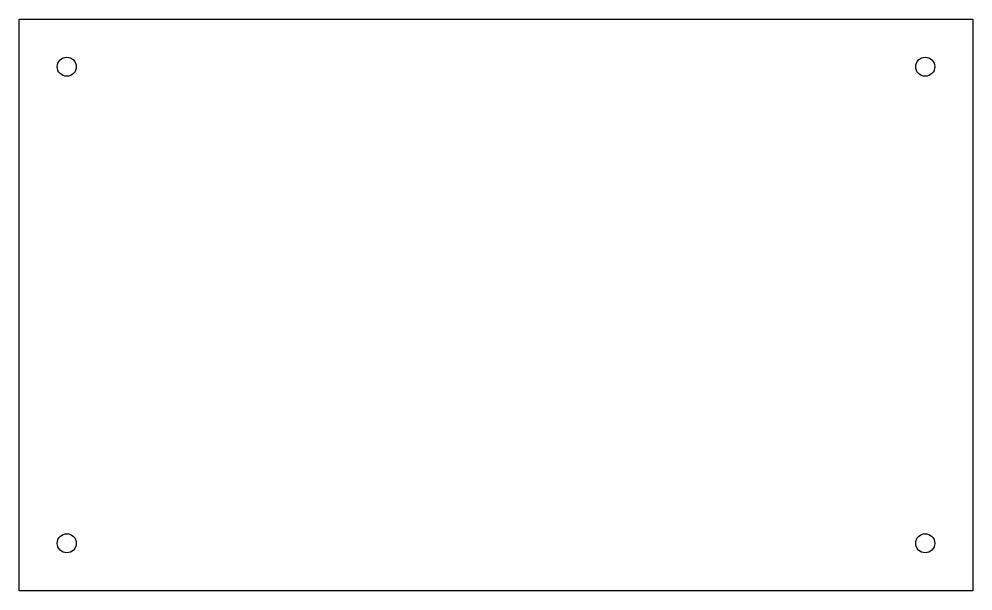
# Model space of a CAD drawing. Header units: millimetres. Extents: x 0 to 254, y -152 to 0.
import ezdxf

# ---------------------------------------------------------------- set-up
doc = ezdxf.new("R2010")
doc.units = ezdxf.units.MM
doc.layers.get('0').update_dxf_attribs({"linetype": 'CONTINUOUS'})

msp = doc.modelspace()

# ---------------------------------------------------------------- linework, layer by layer
msp.add_lwpolyline([(254, -152.4), (0, -152.4), (0, 0), (254, 0)], close=True)
for centre in [(12.7, -12.7), (241.3, -12.7), (12.7, -139.7), (241.3, -139.7)]:
    msp.add_circle(centre, 2.54)

doc.saveas('drawing.dxf')
